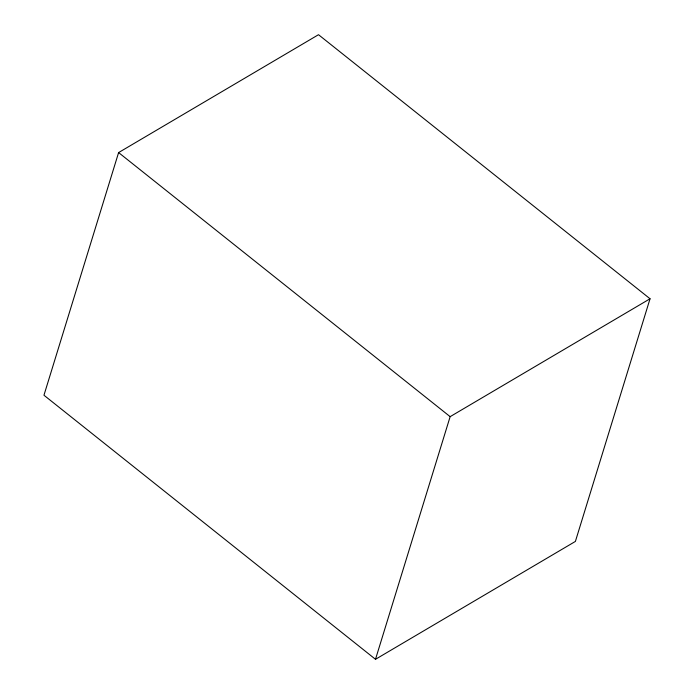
<?xml version="1.0" encoding="UTF-8"?>
<svg xmlns="http://www.w3.org/2000/svg" width="694" height="694" viewBox="0 0 694 694"><rect width="100%" height="100%" fill="white"/><g stroke="black" fill="none" stroke-linecap="round" stroke-linejoin="round"><path stroke-width="1.04" d="M118.605 152.576L43.956 395.233L375.497 659.3L575.395 541.424L650.044 298.767L318.503 34.7L118.605 152.576L450.146 416.652L375.497 659.3M450.146 416.652L650.044 298.767"/></g></svg>
